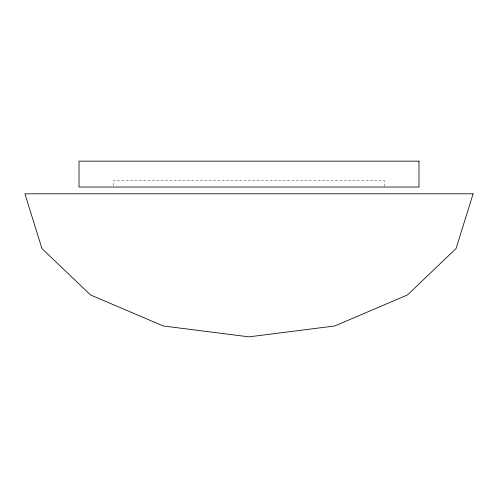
<?xml version="1.0" encoding="UTF-8"?>
<svg xmlns="http://www.w3.org/2000/svg" width="498" height="498" viewBox="0 0 498 498"><rect width="100%" height="100%" fill="white"/><g stroke="black" fill="none" stroke-linecap="round" stroke-linejoin="round"><path stroke-width="0.37" stroke-dasharray="2.49 1.87" d="M384.319 186.308L384.319 180.556L113.681 180.556L113.681 186.308"/><path stroke-width="0.75" d="M473.1 193.809L456.044 248.552L407.464 294.959L334.762 325.966L249 336.853L163.238 325.966L90.536 294.959L41.957 248.552L24.9 193.809L473.1 193.809M418.98 161.147L79.02 161.147L79.02 187.024L418.98 187.024L418.98 161.147"/></g></svg>
